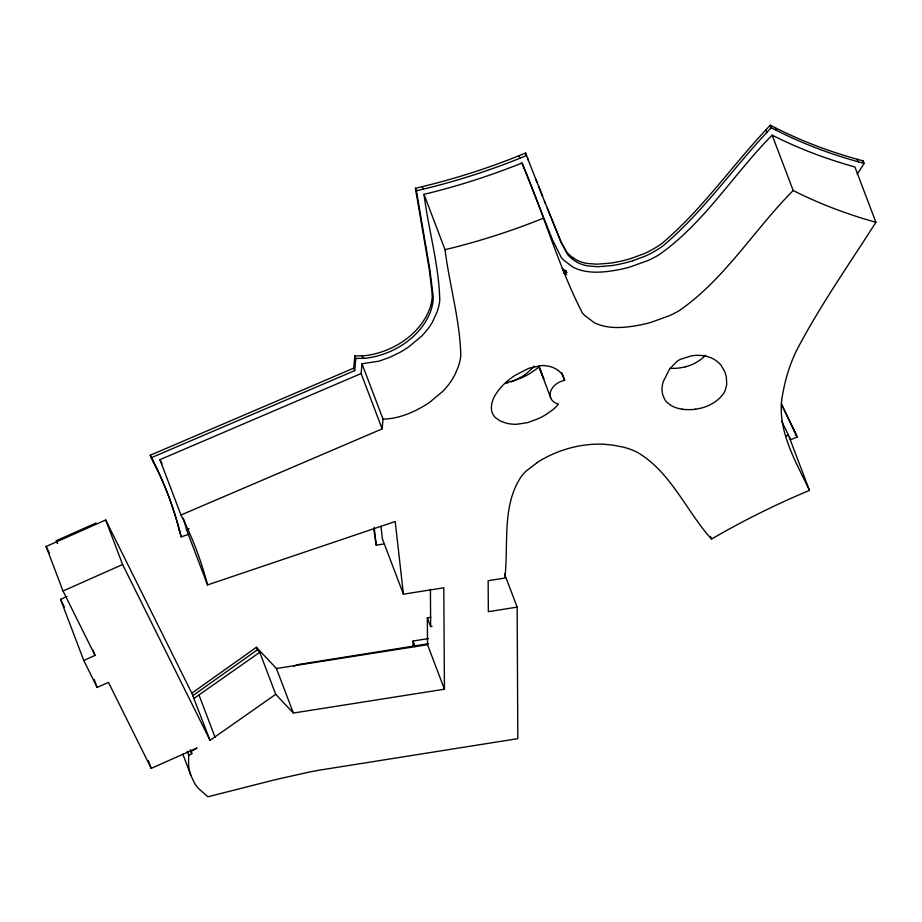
<?xml version="1.0" encoding="UTF-8"?>
<svg xmlns="http://www.w3.org/2000/svg" width="922" height="922" viewBox="0 0 922 922"><rect width="100%" height="100%" fill="white"/><g stroke="black" fill="none" stroke-linecap="round" stroke-linejoin="round"><path stroke-width="1.38" d="M412.975 646.529L413.056 641.009L428.442 638.589M187.235 751.246L188.733 755.187L188.549 762.425A73.184 54.721 -20.8 0 0 190.842 775.402L194.461 783.009A53.96 40.349 -20.8 0 0 199.106 789.036L207.911 796.781L275.978 779.516L309.746 771.968A344.701 257.768 -20.8 0 1 318.447 770.308L517.818 738.649L517.15 607.114L504.553 573.957M353.748 368.12L150.24 455.249L151.196 457.761L354.705 370.632L353.748 368.12L354.832 355.927L362.208 355.823A41.905 31.336 -20.8 0 0 364.582 355.731C391.562 352.55 418.807 335.746 429.272 309.93A73.772 55.17 -20.8 0 0 430.678 305.678M354.705 370.632L355.788 358.439L354.832 355.927M207.542 584.928A607.333 454.166 -20.8 0 0 180.954 515.018L382.146 428.88L361.124 373.537L361.989 363.775L379.115 361.136L389.695 357.379L399.756 352.446A84.628 63.284 -20.8 0 0 408.953 346.695L421.492 336.253A69.611 52.058 -20.8 0 0 432.683 321.605L437.086 311.89A80.156 59.942 -20.8 0 0 438.665 306.623L439.033 304.963A63.606 47.564 -20.8 0 0 439.771 300.076C438.907 264.441 428.43 229.613 424.005 194.335A528.306 395.065 -20.8 0 0 521.979 163.01L552.497 239.858L561.118 257.203A47.08 35.197 -20.8 0 0 563.538 260.027L572.954 267.115A46.884 35.059 -20.8 0 0 580.099 270.031C592.719 273.661 606.123 272.082 618.812 269.697A113.521 84.893 -20.8 0 0 630.06 266.977L648.362 260.373A77.99 58.317 -20.8 0 0 658.331 255.221C703.97 223.573 733.416 174.177 772.163 135.165A528.283 395.042 -20.8 0 0 854.878 166.951L875.9 222.283C848.816 264.914 819.474 306.346 796.17 351.236C789.97 364.386 785.544 378.389 782.974 392.703C775.218 427.727 795.133 460.055 809.458 490.377A632.434 472.94 -20.8 0 0 711.507 539.082C686.095 510.961 670.79 471.626 636.952 452.103A81.113 60.656 -20.8 0 0 623.964 447.297L613.464 445.245A99.933 74.728 -20.8 0 0 605.65 444.473M382.146 428.88L383.01 419.118L361.989 363.775M857.195 174.097L864.168 163.436L863.223 160.924L857.16 159.241A521.345 389.856 -20.8 0 1 775.529 127.881L770.273 125.219C733.416 163.69 703.037 208.718 662.215 243.224A75.293 56.311 -20.8 0 1 644.075 253.688L631.524 258.31A106.768 79.845 -20.8 0 1 610.237 263.162L596.88 264.199L586.841 263.404A40.234 30.092 -20.8 0 1 575.754 259.52L572.839 257.664M862.566 161.915L863.223 160.924M770.273 125.219L771.23 127.732C734.408 166.237 703.993 211.23 663.172 245.736A75.293 56.311 -20.8 0 1 645.031 256.201L632.48 260.834M772.163 135.165L793.185 190.508C754.38 229.463 724.992 278.917 679.353 310.564A77.99 58.317 -20.8 0 1 669.384 315.716L651.082 322.32A113.521 84.893 -20.8 0 1 639.833 325.04C627.144 327.425 613.741 329.004 601.121 325.374A46.884 35.059 -20.8 0 1 593.975 322.458L584.56 315.37A47.08 35.197 -20.8 0 1 582.139 312.546C557.752 264.764 543.242 212.164 521.979 163.01M705.561 355.154L704.039 356.722A32.524 24.318 -20.8 0 1 685.346 366.818M256.454 647.279L257.399 649.791L259.762 652.303L275.724 694.324L210.043 740.354L191.811 693.183L256.454 647.279L276.45 668.508L293.357 713.04L444.439 689.218L443.793 587.787L403.421 594.194L382.4 538.863L380.982 526.358M192.767 695.695L257.399 649.791M194.081 698.334L259.762 652.303M537.03 462.763L526.416 470.808A45.8 34.252 -20.8 0 0 521.76 475.798C501.349 505.348 508.794 544.349 504.864 578.071L488.141 580.733L488.337 611.689L517.15 607.114M188.733 755.187L191.845 753.62L190.347 749.678M57.302 543.15L56.357 540.661L96.072 523.016M191.845 753.62L190.935 751.591L197.066 747.984L151.22 768.36L108.462 682.384L97.156 687.409L83.752 660.44L95.047 655.415L63.019 591.014L46.1 546.481L105.684 519.996L191.811 693.183M63.019 591.014L122.603 564.529L105.684 519.996M83.752 660.44L60.541 599.369L67.041 596.476M180.966 515.006L159.944 459.663L361.124 373.537M795.363 434.861L796.182 434.516L797.138 437.028L790.569 439.771L789.612 437.259M432.245 294.222L429.283 269.478L415.442 188.284L422.322 186.624A521.368 389.879 -20.8 0 0 519.017 155.714L525.563 153.075L536.915 182.037M415.442 188.284L416.398 190.796L423.279 189.137A521.368 389.879 -20.8 0 0 519.973 158.227L526.52 155.588L525.563 153.075M293.703 666.076L296.919 664.993A26.312 19.673 -20.8 0 1 299.258 664.382L428.534 643.717M511.099 381.95L521.748 376.81A46.964 35.117 -20.8 0 0 527.084 372.995L531.441 369.054A37.387 27.96 -20.8 0 0 534.011 366.149M403.421 594.194L395.204 521.495L207.519 584.928L186.498 529.585L189.102 528.709M150.24 455.249L152.672 460.009A600.395 448.979 -20.8 0 1 178.949 529.124L181.219 536.858L189.01 534.23M685.346 366.864L679.86 367.913A42.205 31.555 -20.8 0 1 670.179 368.281M373.756 529.263L376.222 545.179L383.356 544.049M444.439 689.218L427.52 644.685L427.347 617.855L430.874 617.291M427.347 617.855L430.655 626.568L432.072 626.338M276.45 668.508L427.52 644.685M505.636 382.642L513.612 380.878L522.636 377.375A61.059 45.662 -20.8 0 0 530.38 373.226L537.215 368.397A35.509 26.554 -20.8 0 0 539.531 366.322M695.545 409.207L701.031 408.158A32.524 24.318 -20.8 0 0 719.748 398.027L722.594 394.823A23.43 17.53 -20.8 0 0 725.188 390.467L726.72 384.474L726.398 377.536A51.632 38.609 -20.8 0 0 724.646 371.508L721.488 365.919A36.039 26.945 -20.8 0 0 703.048 355.615M383.01 419.118C396.322 418.876 409.218 414.151 420.778 407.789A84.628 63.284 -20.8 0 0 429.986 402.038L442.514 391.596A69.842 52.22 -20.8 0 0 454.788 374.931L458.107 367.233A80.156 59.942 -20.8 0 0 459.686 361.966L460.066 360.306A63.606 47.564 -20.8 0 0 460.793 355.419C459.917 319.784 449.44 284.956 445.026 249.678L424.005 194.335M355.788 358.439L363.164 358.335A41.905 31.336 -20.8 0 0 365.538 358.243C392.518 355.062 419.764 338.259 430.228 312.443A73.772 55.17 -20.8 0 0 431.623 308.19A63.076 47.172 -20.8 0 0 433.236 296.734L429.986 270.388L416.398 190.796M681.923 409.161L684.527 409.483A42.205 31.555 -20.8 0 0 695.545 409.207M771.23 127.732L776.485 130.394A521.345 389.856 -20.8 0 0 858.105 161.765L864.168 163.436M563.33 272.866L564.414 273.488M275.724 694.324L293.357 713.04M151.196 457.761L153.628 462.521A600.395 448.979 -20.8 0 1 179.905 531.637L181.219 536.858M122.603 564.529L210.043 740.354M56.357 540.661L57.625 543.196M46.1 546.481L49.304 552.923M60.541 599.369L64.379 607.068M781.441 403.974L796.182 434.516M781.487 404.528L797.138 437.028M809.458 490.377L788.437 435.034L781.718 421.262M547.288 208.211L561.025 241.875L566.431 251.648A46.745 34.955 -20.8 0 0 572.862 257.641M544.453 201.042L561.083 242.313L567.387 254.161A46.745 34.955 -20.8 0 0 573.818 260.154L576.711 262.032A40.234 30.092 -20.8 0 0 587.787 265.916L597.836 266.712L611.194 265.663A106.768 79.845 -20.8 0 0 632.48 260.822M538.782 186.693L545.409 203.555M542.574 196.386L535.959 179.525M538.667 365.919L543.738 378.965L538.84 366.057M538.874 366.149L550.676 397.831M857.16 159.241L858.117 161.753M775.529 127.881L776.485 130.394M765.963 130.094L766.92 132.618M793.83 429.721L794.787 432.234M710.516 536.454L711.507 539.082M527.499 157.985L528.456 160.497M519.017 155.703L519.962 158.227M561.671 372.638L564.621 380.383A15.662 11.709 -20.8 0 0 550.446 392.069A15.662 11.709 -20.8 0 0 558.421 404.113A35.509 26.554 -20.8 0 1 552.9 409.679L546.066 414.52A61.059 45.662 -20.8 0 1 538.321 418.669L527.718 422.622L516.551 424.293A37.514 28.052 -20.8 0 1 506.12 423.14L499.931 420.847L495.345 417.551A23.765 17.772 -20.8 0 1 491.61 410.59C490.089 400.597 496.785 391.608 503.354 384.82A62.396 46.665 -20.8 0 1 514.73 375.542L528.894 368.27L541.179 365.608A25.217 18.855 -20.8 0 1 544.914 365.642L549.477 366.38A30.115 22.52 -20.8 0 1 558.386 370.609M422.322 186.624L423.279 189.137M416.364 193.574L417.32 196.086M362.208 355.823L363.164 358.335M413.056 641.009L415.211 646.691M152.672 460.009L153.628 462.521M178.926 529.136L179.871 531.648M199.129 695.349L215.091 737.381M182.81 754.069L190.796 775.079M148.235 760.5L151.22 768.36M93.053 650.183L95.047 655.415M94.136 679.445L97.156 687.409M564.621 380.383L563.526 377.052A27.637 20.664 -20.8 0 0 558.409 370.586M374.205 527.303L376.222 545.179M430.424 589.262L430.655 626.568M432.28 294.222A63.076 47.172 -20.8 0 1 430.724 305.678M785.901 436.094A632.434 472.94 -20.8 0 1 788.437 435.034M183.397 518.325A607.333 454.166 -20.8 0 1 186.521 529.585M159.932 459.675A607.333 454.166 -20.8 0 1 162.053 463.893M507.964 382.803A20.676 15.455 -20.8 0 1 506.409 383.091M566.454 271.056A62.074 46.423 -20.8 0 1 562.12 268.475M566.995 272.497A62.074 46.423 -20.8 0 1 562.662 269.916M566.085 273.223A58.743 43.933 -20.8 0 1 563.861 272.059M566.638 274.652A58.743 43.933 -20.8 0 1 565.509 274.088M543 218.353A528.306 395.065 -20.8 0 1 445.026 249.689M875.9 222.294A528.283 395.042 -20.8 0 1 793.174 190.508M536.915 462.637A89.803 67.156 -20.8 0 1 605.696 444.323M681.934 409.138A34.356 25.689 -20.8 0 1 670.893 405.392L666.952 402.28A27.51 20.572 -20.8 0 1 664.647 399.33L662.595 394.316A37.779 28.248 -20.8 0 1 663.402 381.259L669.683 368.938L676.979 361.401A20.952 15.662 -20.8 0 1 680.309 359.373L691.189 355.892A33.319 24.917 -20.8 0 1 703.025 355.673"/></g></svg>
